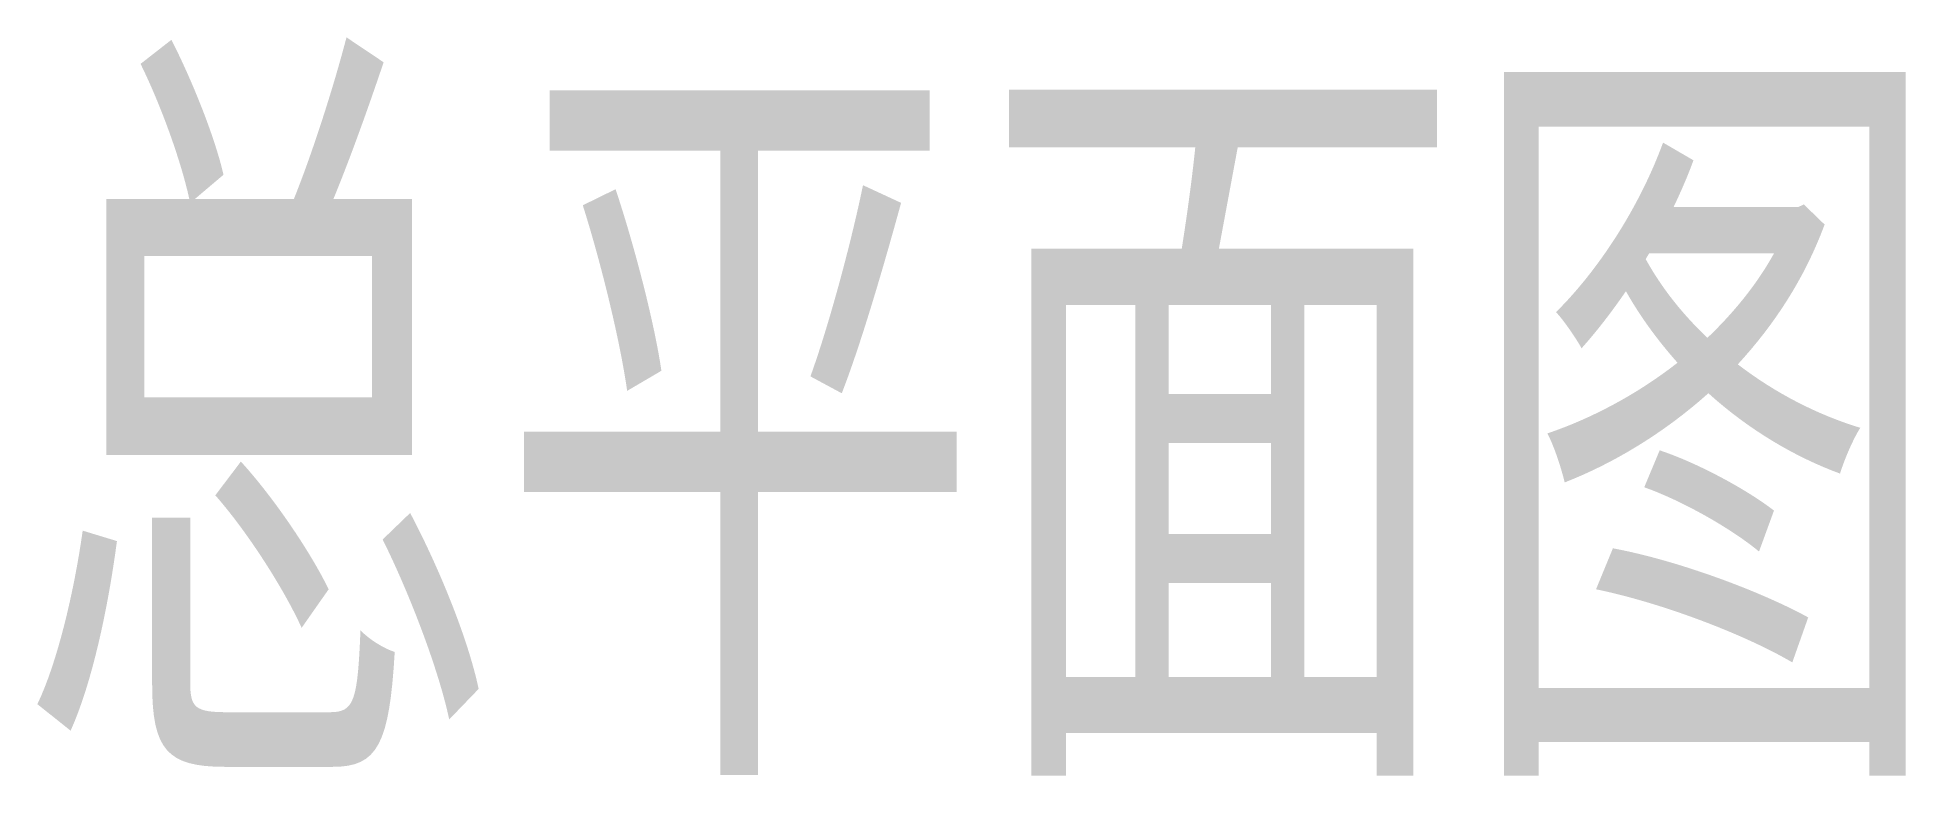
# Model space of a CAD drawing. Extents: x 487.8 to 515.7, y 18.5 to 29.5.
import ezdxf

# ---------------------------------------------------------------- set-up
doc = ezdxf.new("R2010")
doc.units = 0
doc.header["$MEASUREMENT"] = 0
doc.styles.get("Standard").update_dxf_attribs({"font": 'gbenor.shx', "bigfont": 'gbcbig.shx'})

msp = doc.modelspace()

# ---------------------------------------------------------------- texts
at = {"insert": (501.883, 23.489), "char_height": 10, "attachment_point": 5}
msp.add_mtext_dynamic_manual_height_columns('总平面图', width=95, gutter_width=1750, heights=[0], dxfattribs=at)

doc.saveas('drawing.dxf')
